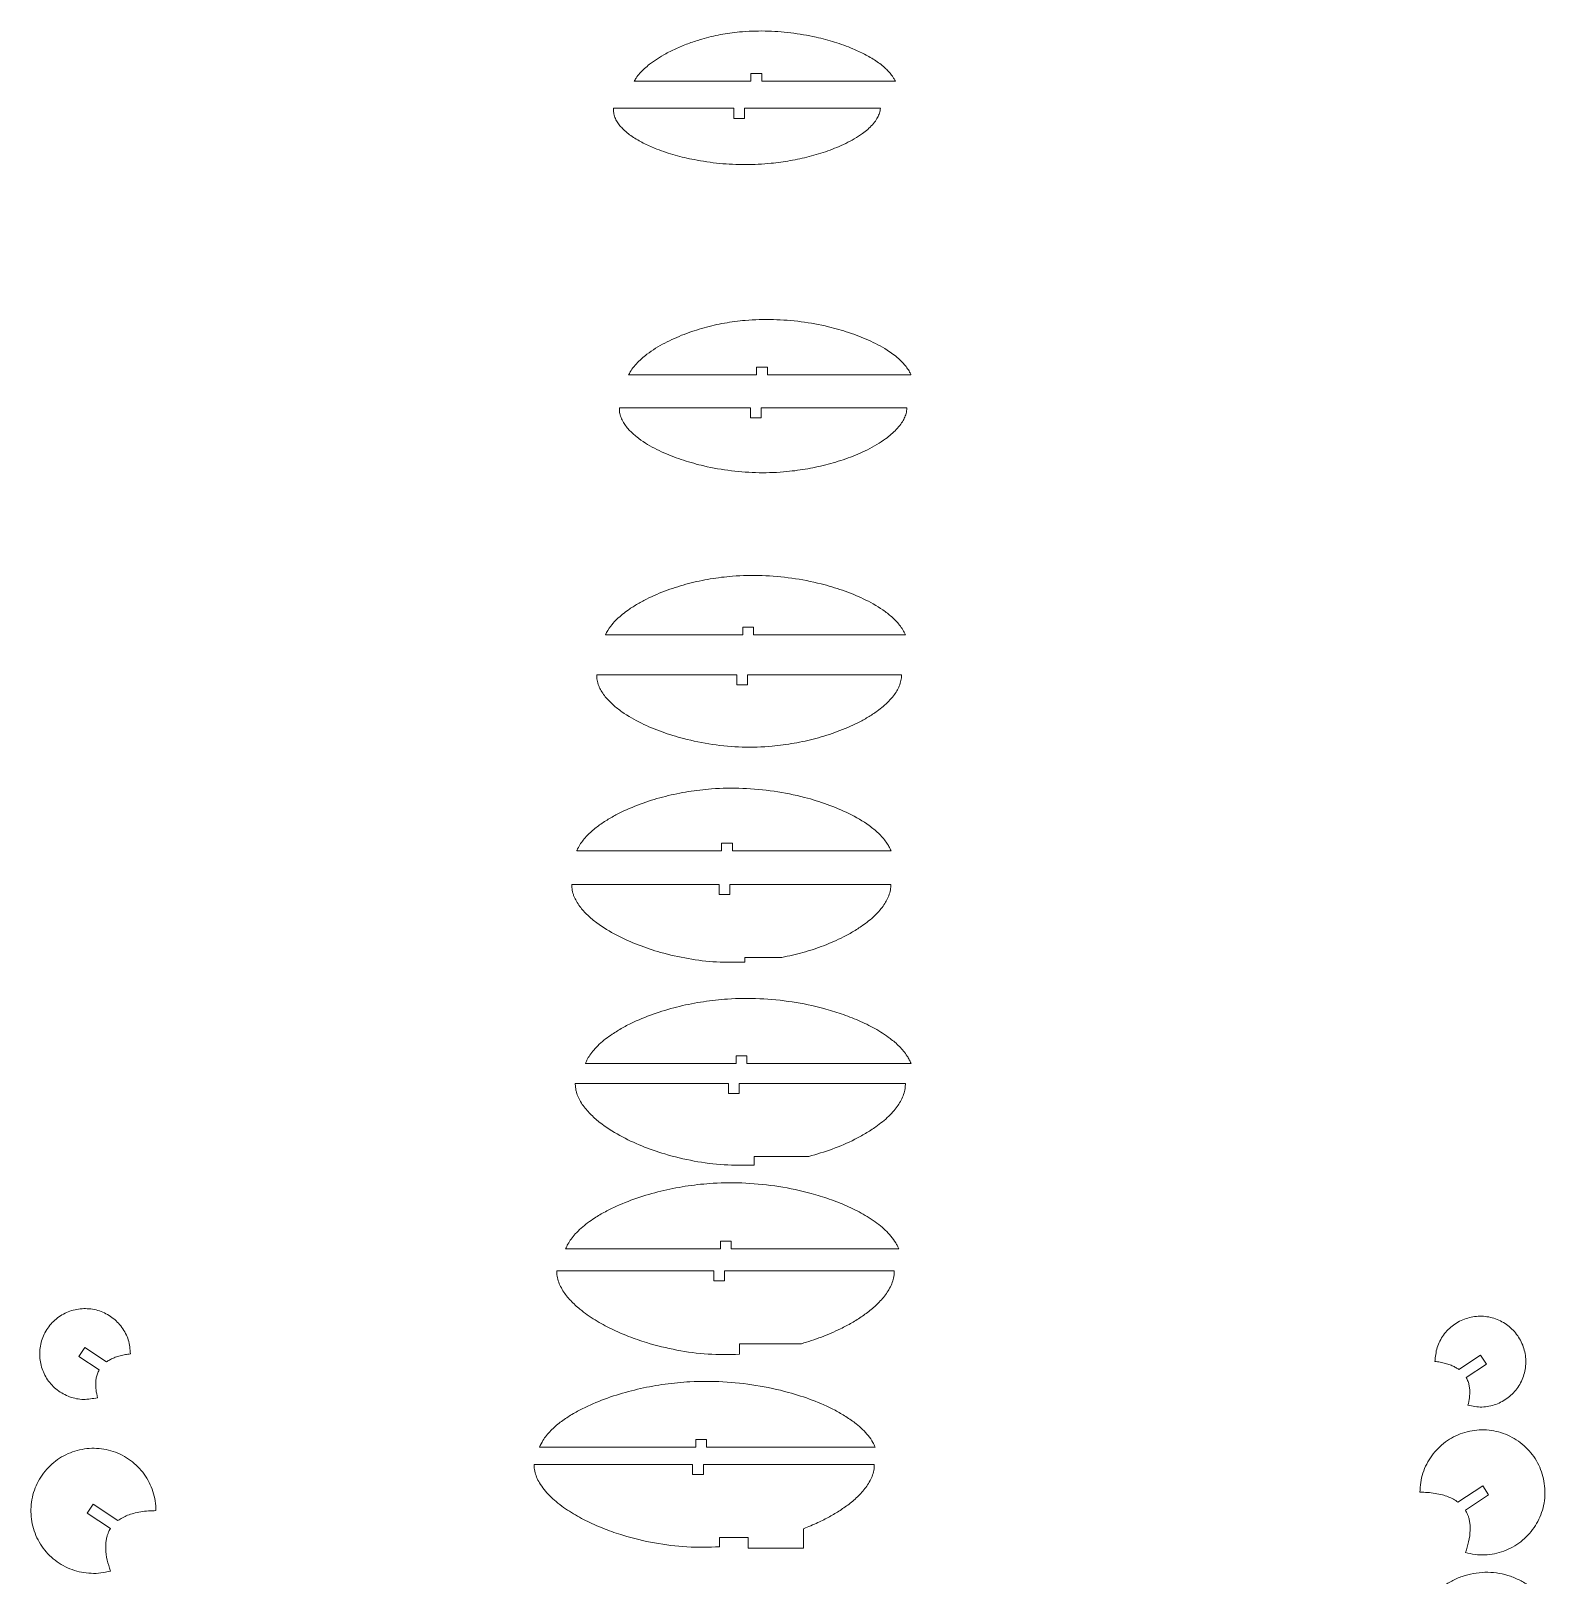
# Model space of a CAD drawing. Header units: millimetres. Extents: x 5 to 1149, y -277 to 912.
# Drawn here: x 27.7 to 454.3, y 481.4 to 912 of the extents above; entities that cross this region are included whole.
import ezdxf

# ---------------------------------------------------------------- set-up
doc = ezdxf.new("R2010")
doc.units = ezdxf.units.MM

msp = doc.modelspace()

# ---------------------------------------------------------------- linework, layer by layer
at = {"color": 7, "linetype": 'Continuous', "lineweight": 15}
for p, q in [((231.58, 900.03), (228.58, 900.03)), ((228.58, 900.03), (228.58, 897.89)), ((231.58, 897.89), (231.58, 900.03)), ((228.58, 897.89), (195.97, 897.89)), ((268.87, 897.89), (231.58, 897.89)), ((190.23, 890.36), (223.79, 890.36)), ((223.79, 890.36), (223.79, 887.57)), ((223.79, 887.57), (226.79, 887.57)), ((226.79, 887.57), (226.79, 890.36)), ((226.79, 890.36), (264.67, 890.36)), ((230.17, 818.2), (233.17, 818.2)), ((230.17, 816.06), (230.17, 818.2)), ((233.17, 818.2), (233.17, 816.06)), ((230.17, 816.06), (194.45, 816.06)), ((273.22, 816.06), (233.17, 816.06)), ((191.88, 806.89), (228.42, 806.89)), ((228.42, 804.1), (228.42, 806.89)), ((231.42, 806.89), (231.42, 804.1)), ((231.42, 806.89), (272.08, 806.89)), ((231.42, 804.1), (228.42, 804.1)), ((226.29, 745.68), (229.29, 745.68)), ((226.29, 743.54), (226.29, 745.68)), ((229.29, 745.68), (229.29, 743.54)), ((226.29, 743.54), (187.98, 743.54)), ((271.67, 743.54), (229.29, 743.54)), ((185.57, 732.38), (224.6, 732.38)), ((224.6, 729.59), (224.6, 732.38)), ((227.6, 732.38), (227.6, 729.59)), ((227.6, 732.38), (270.6, 732.38)), ((227.6, 729.59), (224.6, 729.59)), ((220.39, 685.45), (223.39, 685.45)), ((220.39, 683.31), (220.39, 685.45)), ((223.39, 685.45), (223.39, 683.31)), ((220.39, 683.31), (179.97, 683.31)), ((267.67, 683.31), (223.39, 683.31)), ((178.6, 673.95), (219.68, 673.95)), ((219.68, 671.16), (219.68, 673.95)), ((222.68, 673.95), (222.68, 671.16)), ((222.68, 673.95), (267.59, 673.95)), ((222.68, 671.16), (219.68, 671.16)), ((226.86, 653.59), (237.21, 653.59)), ((226.86, 652.31), (226.86, 653.59)), ((224.47, 626.19), (227.47, 626.19)), ((224.47, 624.05), (224.47, 626.19)), ((227.47, 626.19), (227.47, 624.05)), ((224.47, 624.05), (182.4, 624.05)), ((273.23, 624.05), (227.47, 624.05)), ((179.58, 618.49), (222.28, 618.49)), ((222.28, 615.69), (222.28, 618.49)), ((225.28, 618.49), (225.28, 615.69)), ((225.28, 618.49), (271.66, 618.49)), ((225.28, 615.69), (222.28, 615.69)), ((229.45, 598.12), (244.74, 598.12)), ((229.45, 595.73), (229.45, 598.12)), ((220.08, 574.45), (223.08, 574.45)), ((220.08, 572.31), (220.08, 574.45)), ((223.08, 574.45), (223.08, 572.31)), ((220.08, 572.31), (176.89, 572.31)), ((269.81, 572.31), (223.08, 572.31)), ((174.39, 566.26), (218.18, 566.26)), ((218.18, 563.47), (218.18, 566.26)), ((221.18, 566.26), (221.18, 563.47)), ((221.18, 566.26), (268.54, 566.26)), ((221.18, 563.47), (218.18, 563.47)), ((41.13, 542.36), (42.79, 544.86)), ((42.79, 544.86), (48.86, 540.85)), ((225.36, 545.9), (242.66, 545.9)), ((225.36, 542.96), (225.36, 545.9)), ((432.09, 542.74), (426.01, 538.73)), ((433.74, 540.23), (432.09, 542.74)), ((46.8, 538.62), (41.13, 542.36)), ((428.08, 536.49), (433.74, 540.23)), ((213.2, 517.06), (169.61, 517.06)), ((213.2, 519.2), (216.2, 519.2)), ((213.2, 517.06), (213.2, 519.2)), ((216.2, 519.2), (216.2, 517.06)), ((263.22, 517.06), (216.2, 517.06)), ((168.1, 512.24), (212.31, 512.24)), ((212.31, 509.45), (212.31, 512.24)), ((215.31, 509.45), (212.31, 509.45)), ((215.31, 512.24), (215.31, 509.45)), ((215.31, 512.24), (262.97, 512.24)), ((425.77, 501.73), (432.68, 506.29)), ((434.33, 503.78), (427.85, 499.51)), ((432.68, 506.29), (434.33, 503.78)), ((45.11, 501.15), (43.46, 498.64)), ((52.02, 496.59), (45.11, 501.15)), ((43.46, 498.64), (49.94, 494.37)), ((219.85, 491.88), (227.79, 491.88)), ((219.85, 489.26), (219.85, 491.88)), ((227.79, 491.88), (227.79, 488.88)), ((243.25, 494.32), (243.25, 488.88)), ((243.25, 488.88), (227.79, 488.88))]:
    msp.add_line(p, q, dxfattribs=at)
for points, knots in [([(268.87, 897.89), (268.75, 898.14), (268.5, 898.64), (267.94, 899.5), (267.19, 900.43), (265.71, 901.93), (263.43, 903.67), (260.31, 905.49), (256.48, 907.27), (251.96, 908.89), (246.17, 910.42), (239.68, 911.53), (232.52, 912.04), (225.96, 911.81), (220.06, 910.99), (215.41, 909.87), (211.4, 908.57), (208.04, 907.22), (205.07, 905.76), (202.49, 904.23), (200.52, 902.85), (198.89, 901.48), (197.61, 900.2), (196.63, 899), (196.15, 898.19), (195.97, 897.89)], [0, 0, 0, 0, 0.010158, 0.020906, 0.03775, 0.054506, 0.098886, 0.14354, 0.18827, 0.255122, 0.321449, 0.409901, 0.498837, 0.587013, 0.652922, 0.719186, 0.764071, 0.809086, 0.853177, 0.886702, 0.920005, 0.942641, 0.965159, 0.987085, 1, 1, 1, 1]), ([(190.23, 890.36), (190.23, 889.94), (190.24, 889.08), (190.62, 887.79), (191.23, 886.59), (192.05, 885.47), (193.5, 883.92), (195.79, 882.18), (198.96, 880.41), (202.84, 878.73), (207.45, 877.22), (213.29, 875.85), (219.84, 874.9), (227.03, 874.54), (233.62, 874.88), (239.56, 875.71), (244.85, 876.85), (250.04, 878.42), (254.23, 880.13), (257.43, 881.83), (259.48, 883.15), (261.16, 884.47), (262.47, 885.74), (263.51, 887.06), (264.22, 888.38), (264.58, 889.48), (264.65, 890.14), (264.67, 890.36)], [0, 0, 0, 0, 0.014626, 0.029969, 0.046456, 0.061675, 0.078245, 0.120129, 0.161581, 0.204776, 0.267741, 0.330409, 0.414279, 0.498266, 0.581572, 0.644294, 0.707408, 0.770347, 0.833413, 0.865127, 0.896818, 0.918431, 0.939725, 0.960276, 0.976825, 0.992054, 1, 1, 1, 1]), ([(273.22, 816.06), (273.1, 816.32), (272.78, 817.02), (272.07, 818.09), (271.04, 819.35), (269.73, 820.61), (268.2, 821.85), (265.48, 823.71), (261.4, 825.84), (255.91, 827.94), (249.63, 829.7), (242.59, 830.98), (234.81, 831.6), (227.64, 831.41), (221.18, 830.56), (215.47, 829.26), (209.89, 827.43), (205.4, 825.42), (201.98, 823.48), (199.81, 821.99), (198.02, 820.54), (196.6, 819.16), (195.36, 817.69), (194.75, 816.6), (194.45, 816.06)], [0, 0, 0, 0, 0.0098817, 0.0260896, 0.0436419, 0.0655208, 0.0880499, 0.1108961, 0.1777643, 0.2446487, 0.3115607, 0.4000756, 0.4885977, 0.5778302, 0.6445431, 0.7107344, 0.7776614, 0.8447902, 0.8784116, 0.9118684, 0.9346161, 0.9571702, 0.9791104, 1, 1, 1, 1]), ([(191.88, 806.89), (191.88, 806.57), (191.88, 805.78), (192.18, 804.49), (192.78, 803.13), (193.59, 801.86), (194.85, 800.35), (196.68, 798.69), (199.9, 796.44), (204.27, 794.19), (209.77, 792.13), (216.05, 790.41), (223.09, 789.18), (230.86, 788.62), (238.01, 788.92), (244.44, 789.8), (250.15, 791.06), (255.73, 792.79), (260.24, 794.69), (263.7, 796.56), (265.92, 798.01), (267.72, 799.43), (269.16, 800.78), (270.33, 802.18), (271.2, 803.57), (271.79, 804.95), (272.04, 806.07), (272.07, 806.73), (272.08, 806.89)], [0, 0, 0, 0, 0.010157, 0.02545, 0.041812, 0.057541, 0.073291, 0.104732, 0.136055, 0.198716, 0.260996, 0.323551, 0.406587, 0.489273, 0.572116, 0.634638, 0.696699, 0.75871, 0.821253, 0.852785, 0.884317, 0.905678, 0.926349, 0.947191, 0.963679, 0.978883, 0.994823, 1, 1, 1, 1]), ([(271.67, 743.54), (271.66, 743.55), (271.46, 744.04), (270.97, 744.99), (269.75, 746.71), (267.89, 748.61), (264.57, 751.17), (259.99, 753.72), (254.17, 756.07), (247.51, 758.04), (240, 759.49), (231.72, 760.22), (224.09, 760.07), (217.23, 759.24), (211.12, 757.93), (205.15, 756.08), (200.34, 754.03), (196.66, 752.03), (194.31, 750.5), (192.36, 748.99), (190.81, 747.56), (189.23, 745.82), (188.44, 744.38), (187.98, 743.54)], [0, 0, 0, 0, 0.0005235, 0.0167367, 0.0342406, 0.0679317, 0.1014341, 0.1685026, 0.2351603, 0.3021269, 0.3908403, 0.4799774, 0.5680535, 0.6349694, 0.7013926, 0.7680034, 0.8351104, 0.8685808, 0.9021311, 0.9249972, 0.9475855, 0.9695285, 1, 1, 1, 1]), ([(185.57, 732.38), (185.57, 732.27), (185.56, 731.64), (185.68, 730.75), (185.97, 729.73), (186.35, 728.76), (186.99, 727.58), (188.22, 725.88), (190.08, 723.98), (193.39, 721.41), (197.95, 718.81), (203.74, 716.4), (210.38, 714.36), (217.87, 712.86), (226.16, 712.11), (233.79, 712.34), (240.65, 713.26), (246.73, 714.59), (252.71, 716.47), (257.53, 718.53), (261.2, 720.54), (263.55, 722.08), (265.48, 723.59), (267.01, 725), (268.28, 726.44), (269.27, 727.87), (269.99, 729.29), (270.47, 730.78), (270.6, 731.85), (270.6, 732.37), (270.6, 732.38)], [0, 0, 0, 0, 0.0033914, 0.0186947, 0.0266478, 0.0348995, 0.0499896, 0.0663301, 0.0975985, 0.1289519, 0.1912374, 0.2535605, 0.3158217, 0.398291, 0.4811028, 0.5638422, 0.6256056, 0.6874094, 0.7497273, 0.8122825, 0.843529, 0.8747829, 0.8958483, 0.9166213, 0.9368, 0.9531251, 0.9682425, 0.9843057, 0.9996328, 1, 1, 1, 1]), ([(267.67, 683.31), (267.49, 683.73), (267.1, 684.58), (265.98, 686.3), (264.17, 688.31), (260.75, 691.09), (255.97, 693.85), (249.88, 696.38), (242.9, 698.51), (235.02, 700.08), (226.32, 700.89), (218.3, 700.77), (211.1, 699.93), (204.7, 698.61), (198.43, 696.73), (193.36, 694.64), (189.47, 692.59), (186.68, 690.83), (184.06, 688.79), (182.11, 686.81), (180.82, 685.02), (180.25, 683.97), (180, 683.39), (179.97, 683.31)], [0, 0, 0, 0, 0.013873, 0.028648, 0.062355, 0.095936, 0.162991, 0.229839, 0.296856, 0.385422, 0.474756, 0.563247, 0.629712, 0.695786, 0.762253, 0.829376, 0.862833, 0.896322, 0.930068, 0.963836, 0.98065, 0.997471, 1, 1, 1, 1]), ([(178.6, 673.95), (178.62, 673.41), (178.65, 672.58), (178.92, 671.51), (179.27, 670.48), (179.88, 669.22), (181.11, 667.39), (182.99, 665.33), (186.38, 662.52), (191.09, 659.67), (197.1, 656.99), (203.76, 654.79), (211.06, 653.16), (218.94, 652.17), (224.22, 652.27), (226.86, 652.31)], [0, 0, 0, 0, 0.0287853, 0.0433399, 0.0584244, 0.086526, 0.1169063, 0.1750754, 0.2334329, 0.349273, 0.4653549, 0.5810018, 0.7204442, 0.8606468, 1, 1, 1, 1]), ([(237.21, 653.59), (239.18, 654.02), (243.13, 654.88), (248.88, 656.8), (253.61, 658.86), (257.32, 660.9), (259.8, 662.52), (261.85, 664.1), (263.48, 665.59), (264.85, 667.09), (265.92, 668.58), (266.74, 670.04), (267.32, 671.58), (267.57, 672.92), (267.58, 673.7), (267.59, 673.95)], [0, 0, 0, 0, 0.155837, 0.312447, 0.468497, 0.553977, 0.639479, 0.697127, 0.754172, 0.809792, 0.854222, 0.895492, 0.939336, 0.980745, 1, 1, 1, 1]), ([(273.23, 624.05), (273.08, 624.4), (272.77, 625.11), (271.78, 626.77), (270.04, 628.84), (267.01, 631.43), (263.18, 633.86), (258.59, 636.1), (253.81, 637.93), (247.65, 639.79), (240.06, 641.36), (231.06, 642.26), (222.76, 642.18), (215.3, 641.36), (208.64, 640.06), (202.1, 638.18), (196.81, 636.08), (192.76, 634.02), (190.17, 632.44), (188.01, 630.89), (186.27, 629.42), (184.8, 627.91), (183.64, 626.41), (182.87, 625.15), (182.53, 624.34), (182.4, 624.05)], [0, 0, 0, 0, 0.011211, 0.023006, 0.056616, 0.090231, 0.140087, 0.189706, 0.24034, 0.290641, 0.379069, 0.468338, 0.556592, 0.622748, 0.68918, 0.756116, 0.822999, 0.856486, 0.88975, 0.912284, 0.934705, 0.956658, 0.974195, 0.990452, 1, 1, 1, 1]), ([(179.58, 618.49), (179.59, 618.12), (179.6, 617.47), (179.77, 616.54), (180.06, 615.45), (180.62, 614.12), (181.79, 612.15), (183.67, 609.94), (187.09, 606.92), (191.91, 603.83), (198.08, 600.94), (205.02, 598.52), (212.7, 596.7), (221.06, 595.58), (226.67, 595.68), (229.45, 595.73)], [0, 0, 0, 0, 0.0186594, 0.0331344, 0.0480722, 0.0762185, 0.1066243, 0.1648281, 0.2232625, 0.3391646, 0.4554471, 0.5707856, 0.7140097, 0.8579158, 1, 1, 1, 1]), ([(244.74, 598.12), (246.93, 598.76), (251.31, 600.04), (256.56, 602.32), (260.58, 604.5), (263.16, 606.16), (265.3, 607.78), (267.01, 609.29), (268.45, 610.83), (269.61, 612.33), (270.52, 613.82), (271.2, 615.38), (271.61, 616.97), (271.65, 618), (271.66, 618.49)], [0, 0, 0, 0, 0.191631, 0.383114, 0.479262, 0.575425, 0.640203, 0.70435, 0.766981, 0.816868, 0.863314, 0.91299, 0.959547, 1, 1, 1, 1]), ([(269.81, 572.31), (269.69, 572.6), (269.44, 573.18), (268.76, 574.4), (267.66, 575.92), (266.05, 577.61), (263.54, 579.75), (259.94, 582.09), (255.27, 584.41), (250.4, 586.3), (244.14, 588.23), (236.37, 589.87), (227.19, 590.83), (218.72, 590.8), (211.07, 590.01), (204.24, 588.72), (197.54, 586.87), (192.12, 584.79), (187.95, 582.74), (185.26, 581.17), (183.02, 579.61), (181.21, 578.14), (179.67, 576.64), (178.44, 575.14), (177.52, 573.74), (177.09, 572.77), (176.89, 572.31)], [0, 0, 0, 0, 0.0089071, 0.0181841, 0.0403939, 0.0625011, 0.0853784, 0.1352135, 0.1857669, 0.2352895, 0.2855084, 0.3744359, 0.4634335, 0.5511276, 0.6177939, 0.6845725, 0.7510626, 0.8178251, 0.8513727, 0.8847875, 0.9074981, 0.930005, 0.9519737, 0.9694084, 0.9855856, 1, 1, 1, 1]), ([(174.39, 566.26), (174.39, 566.03), (174.39, 565.22), (174.64, 563.85), (175.26, 562.2), (176.39, 560.14), (178.24, 557.85), (181.25, 555.09), (185.05, 552.44), (189.63, 549.96), (194.43, 547.88), (200.51, 545.78), (207.89, 543.98), (216.6, 542.79), (222.44, 542.9), (225.36, 542.96)], [0, 0, 0, 0, 0.0113862, 0.0403834, 0.0690547, 0.0990357, 0.1573791, 0.2153588, 0.3020565, 0.3879824, 0.4754151, 0.562754, 0.7088154, 0.8543779, 1, 1, 1, 1]), ([(242.66, 545.9), (244.53, 546.48), (248.26, 547.66), (252.92, 549.69), (256.72, 551.69), (259.69, 553.55), (262.48, 555.66), (264.62, 557.69), (266.1, 559.5), (267.09, 560.98), (267.87, 562.54), (268.4, 564.22), (268.55, 565.47), (268.54, 566.16), (268.54, 566.26)], [0, 0, 0, 0, 0.168846, 0.336934, 0.437664, 0.538403, 0.638653, 0.739026, 0.791247, 0.839917, 0.892084, 0.940704, 0.991237, 1, 1, 1, 1]), ([(46.31, 530.84), (45.01, 530.6), (42.41, 530.11), (38.47, 530.93), (34.98, 532.83), (32.23, 535.74), (30.51, 539.35), (29.98, 543.3), (30.68, 547.24), (32.56, 550.77), (35.43, 553.55), (39.02, 555.32), (42.98, 555.89), (46.91, 555.23), (50.46, 553.4), (53.26, 550.57), (55.14, 547.01), (55.38, 544.38), (55.51, 543.07)], [0, 0, 0, 0, 0.062491, 0.124988, 0.187488, 0.249987, 0.312482, 0.374969, 0.43745, 0.500022, 0.562653, 0.625251, 0.687739, 0.750214, 0.812667, 0.87512, 0.937563, 1, 1, 1, 1]), ([(428.57, 528.72), (429.87, 528.47), (432.46, 527.98), (436.41, 528.81), (439.9, 530.71), (442.65, 533.62), (444.37, 537.22), (444.9, 541.18), (444.2, 545.11), (442.32, 548.64), (439.44, 551.43), (435.86, 553.19), (431.9, 553.77), (427.97, 553.11), (424.42, 551.28), (421.62, 548.44), (419.74, 544.89), (419.49, 542.26), (419.37, 540.95)], [0, 0, 0, 0, 0.062491, 0.124988, 0.187488, 0.249987, 0.312482, 0.374969, 0.437451, 0.500023, 0.562653, 0.625251, 0.687739, 0.750215, 0.812667, 0.87512, 0.937562, 1, 1, 1, 1]), ([(55.51, 543.07), (55.03, 543.01), (54.06, 542.89), (52.64, 542.57), (51.34, 542.16), (50.21, 541.67), (49.41, 541.23), (48.99, 540.93), (48.86, 540.85)], [0, 0, 0, 0, 0.203873, 0.414741, 0.615899, 0.781072, 0.937154, 1, 1, 1, 1]), ([(46.8, 538.62), (46.61, 538.25), (46.25, 537.54), (45.95, 536.38), (45.76, 534.87), (45.83, 532.99), (46.15, 531.55), (46.31, 530.84)], [0, 0, 0, 0, 0.155719, 0.297059, 0.446981, 0.727243, 1, 1, 1, 1]), ([(419.37, 540.95), (419.85, 540.89), (420.82, 540.76), (422.24, 540.45), (423.54, 540.04), (424.67, 539.55), (425.47, 539.1), (425.89, 538.81), (426.01, 538.73)], [0, 0, 0, 0, 0.203873, 0.414743, 0.6159, 0.781072, 0.937154, 1, 1, 1, 1]), ([(263.22, 517.06), (263.02, 517.5), (262.51, 518.64), (261.34, 520.3), (259.75, 522.02), (257.68, 523.81), (255.11, 525.62), (251.06, 527.94), (245.73, 530.28), (238.35, 532.65), (230.01, 534.45), (220.79, 535.45), (212.29, 535.45), (204.61, 534.7), (197.75, 533.48), (191.01, 531.69), (185.54, 529.68), (181.32, 527.7), (178.26, 526), (175.36, 524.03), (173.11, 522.1), (171.55, 520.35), (170.44, 518.83), (169.9, 517.69), (169.61, 517.06)], [0, 0, 0, 0, 0.013598, 0.035789, 0.057871, 0.080733, 0.114145, 0.147708, 0.214273, 0.280784, 0.369621, 0.458421, 0.546104, 0.612897, 0.679444, 0.745799, 0.812497, 0.846023, 0.879387, 0.912779, 0.946463, 0.963955, 0.980179, 1, 1, 1, 1]), ([(428.08, 536.49), (428.27, 536.12), (428.63, 535.42), (428.93, 534.26), (429.12, 532.75), (429.05, 530.86), (428.73, 529.43), (428.57, 528.72)], [0, 0, 0, 0, 0.155721, 0.297061, 0.446981, 0.727243, 1, 1, 1, 1]), ([(427.89, 487.66), (428.77, 487.45), (430.53, 487.04), (433.26, 486.95), (435.97, 487.26), (438.59, 487.99), (441.07, 489.12), (443.34, 490.61), (445.36, 492.45), (447.07, 494.57), (448.42, 496.93), (449.4, 499.47), (449.97, 502.14), (450.11, 504.86), (449.84, 507.56), (449.15, 510.2), (448.05, 512.71), (446.58, 515), (444.77, 517.05), (442.67, 518.78), (440.32, 520.16), (437.79, 521.17), (435.13, 521.77), (432.42, 521.95), (429.71, 521.71), (427.06, 521.05), (424.55, 519.99), (422.24, 518.55), (420.18, 516.77), (418.42, 514.69), (417, 512.37), (415.96, 509.85), (415.3, 507.21), (415.21, 505.4), (415.17, 504.49)], [0, 0, 0, 0, 0.031171, 0.062508, 0.093647, 0.12501, 0.156137, 0.187499, 0.218638, 0.249979, 0.281146, 0.312439, 0.343657, 0.374883, 0.406169, 0.437346, 0.468767, 0.500185, 0.531323, 0.562659, 0.593831, 0.62512, 0.656342, 0.687562, 0.718854, 0.75003, 0.781362, 0.812499, 0.843863, 0.87499, 0.906354, 0.937492, 0.968821, 1, 1, 1, 1]), ([(49.9, 482.52), (49.02, 482.31), (47.26, 481.9), (44.53, 481.81), (41.82, 482.12), (39.2, 482.85), (36.72, 483.97), (34.45, 485.47), (32.43, 487.31), (30.72, 489.43), (29.37, 491.79), (28.39, 494.33), (27.83, 497), (27.68, 499.71), (27.95, 502.42), (28.65, 505.06), (29.74, 507.56), (31.22, 509.86), (33.03, 511.91), (35.13, 513.64), (37.47, 515.02), (40, 516.03), (42.66, 516.63), (45.38, 516.81), (48.09, 516.57), (50.73, 515.91), (53.24, 514.85), (55.55, 513.41), (57.61, 511.63), (59.38, 509.55), (60.79, 507.23), (61.83, 504.71), (62.49, 502.07), (62.58, 500.25), (62.62, 499.35)], [0, 0, 0, 0, 0.031171, 0.062509, 0.093647, 0.12501, 0.156137, 0.187499, 0.218638, 0.249979, 0.281146, 0.312439, 0.343657, 0.374883, 0.406169, 0.437347, 0.468767, 0.500185, 0.531323, 0.562659, 0.593831, 0.62512, 0.656343, 0.687562, 0.718854, 0.75003, 0.781362, 0.812499, 0.843863, 0.87499, 0.906354, 0.937491, 0.968821, 1, 1, 1, 1]), ([(168.1, 512.24), (168.1, 512.2), (168.09, 511.86), (168.13, 511.23), (168.31, 510.09), (168.76, 508.67), (169.63, 506.94), (170.88, 505.17), (172.46, 503.43), (174.93, 501.2), (178.43, 498.74), (183.03, 496.24), (187.86, 494.15), (194.06, 492.02), (201.68, 490.19), (210.73, 489.01), (216.81, 489.18), (219.85, 489.26)], [0, 0, 0, 0, 0.00211, 0.01652, 0.031256, 0.059216, 0.089336, 0.127058, 0.165833, 0.205024, 0.291174, 0.376508, 0.463491, 0.550436, 0.70026, 0.849943, 1, 1, 1, 1]), ([(243.25, 494.32), (244.6, 494.87), (247.07, 495.88), (250.46, 497.6), (253.48, 499.4), (256.32, 501.41), (258.53, 503.37), (260.1, 505.12), (261.17, 506.55), (262.04, 508.07), (262.68, 509.72), (262.96, 511.12), (262.96, 511.98), (262.97, 512.24)], [0, 0, 0, 0, 0.15559, 0.284979, 0.406864, 0.531922, 0.657063, 0.722234, 0.78293, 0.84818, 0.908629, 0.971664, 1, 1, 1, 1]), ([(415.17, 504.49), (415.88, 504.48), (417.29, 504.45), (419.39, 504.21), (421.33, 503.81), (423.04, 503.25), (424.51, 502.59), (425.36, 502.01), (425.77, 501.73)], [0, 0, 0, 0, 0.189898, 0.380583, 0.568548, 0.722438, 0.865926, 1, 1, 1, 1]), ([(427.85, 499.51), (427.96, 499.32), (428.23, 498.87), (428.55, 498.14), (428.85, 497.25), (429.07, 496.26), (429.19, 495.11), (429.21, 493.24), (428.87, 490.7), (428.21, 488.66), (427.89, 487.66)], [0, 0, 0, 0, 0.054926, 0.127683, 0.194289, 0.283502, 0.377172, 0.476261, 0.741619, 1, 1, 1, 1]), ([(62.62, 499.35), (61.92, 499.34), (60.5, 499.31), (58.4, 499.07), (56.46, 498.67), (54.75, 498.11), (53.28, 497.45), (52.43, 496.87), (52.02, 496.59)], [0, 0, 0, 0, 0.189899, 0.380582, 0.568548, 0.722437, 0.865925, 1, 1, 1, 1]), ([(49.94, 494.37), (49.83, 494.17), (49.56, 493.73), (49.24, 493), (48.94, 492.11), (48.73, 491.11), (48.6, 489.97), (48.58, 488.1), (48.92, 485.56), (49.58, 483.52), (49.9, 482.52)], [0, 0, 0, 0, 0.054926, 0.127683, 0.194289, 0.283503, 0.377172, 0.476261, 0.741619, 1, 1, 1, 1]), ([(427.86, 441.97), (428.9, 441.71), (430.99, 441.19), (434.22, 441.04), (437.44, 441.36), (440.56, 442.19), (443.52, 443.49), (446.23, 445.24), (448.64, 447.4), (450.68, 449.9), (452.31, 452.69), (453.47, 455.7), (454.16, 458.86), (454.34, 462.08), (454.02, 465.29), (453.2, 468.42), (451.89, 471.39), (450.14, 474.11), (447.99, 476.53), (445.49, 478.57), (442.69, 480.2), (439.68, 481.37), (436.53, 482.06), (433.3, 482.24), (430.09, 481.92), (426.96, 481.1), (424.01, 479.8), (421.28, 478.06), (418.87, 475.91), (416.82, 473.41), (415.19, 470.63), (414.02, 467.61), (413.3, 464.46), (413.24, 462.31), (413.21, 461.24)], [0, 0, 0, 0, 0.0311508, 0.0625053, 0.0936371, 0.1250034, 0.1561335, 0.1874882, 0.2186377, 0.2499677, 0.2811466, 0.3124292, 0.3436581, 0.3748794, 0.4061693, 0.4373484, 0.4687697, 0.5001859, 0.5313226, 0.5626665, 0.5938297, 0.6251356, 0.6563405, 0.6875891, 0.7188521, 0.7500434, 0.7813622, 0.8125156, 0.843868, 0.8750008, 0.9063668, 0.9374964, 0.9688539, 1, 1, 1, 1])]:
    msp.add_open_spline(points, degree=3, knots=knots, dxfattribs=at)

doc.saveas('drawing.dxf')
